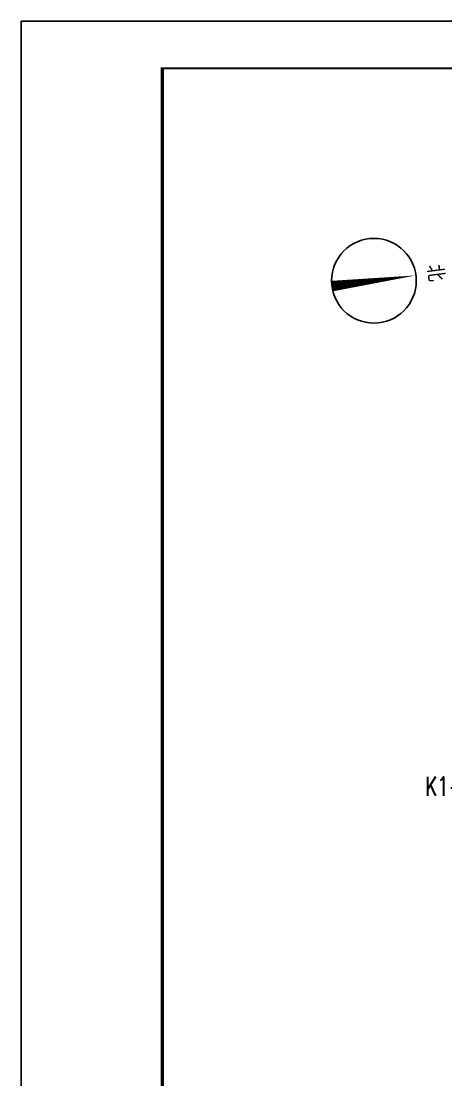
# Model space of a CAD drawing. Header units: millimetres. Extents: x 536322 to 537268, y -176210 to -175465.
# Drawn here: x 536848 to 536938.2, y -176045.8 to -175820.9 of the extents above; entities that cross this region are included whole.
import ezdxf

# ---------------------------------------------------------------- set-up
doc = ezdxf.new("R2010")
doc.units = ezdxf.units.MM
doc.header["$MEASUREMENT"] = 0
for name, color, linetype in [('0电气', 1, 'Continuous'), ('DIM_SYMB', 3, 'Continuous'), ('PUB_TEXT', 7, 'Continuous')]:
    doc.layers.add(name, color=color, linetype=linetype)
doc.styles.add('_TCH_DIM', font='SIMPLEX', dxfattribs={"width": 0.8, "height": 3.5, "bigfont": 'HZTXT'})
doc.styles.get("Standard").update_dxf_attribs({"font": 'simplex1.shx', "width": 0.8, "bigfont": 'HZTXT.shx'})

msp = doc.modelspace()

# ---------------------------------------------------------------- linework, layer by layer
msp.add_lwpolyline([(537268.0298945291, -176117.9172073198), (537268.0298945291, -175820.9172073198), (536848.0298945291, -175820.9172073198), (536848.0298945291, -176117.9172073198)], close=True)
at = {"const_width": 0.7000000000000001}
msp.add_lwpolyline([(537258.0298943298, -175830.9172070463), (536878.0298943298, -175830.9172073203), (536878.0298945291, -176107.9172073198), (537258.0298945291, -176107.917207046), (537258.0298943289, -175830.9172070465)], dxfattribs=at)
at = {"layer": 'DIM_SYMB', "color": 0}
msp.add_lwpolyline([(536914.0257940779, -175877.1979936707, 2.25, 0, 0), (536931.8813669428, -175874.922358008, 0, 0, 0)], format="xyseb", dxfattribs=at)
msp.add_circle((536922.9535805103, -175876.0601758393), 9, dxfattribs=at)

# ---------------------------------------------------------------- texts
at = {"layer": '0电气', "color": 3, "width": 0.7}
msp.add_attdef('K1+064.00', (536933.8544612387, -175985.454473763), '$3([MHAS])', height=4, dxfattribs=at)
at = {"layer": 'PUB_TEXT', "color": 0, "style": '_TCH_DIM'}
msp.add_text('北', height=3.617021276595745, rotation=277.263009172921, dxfattribs=at).set_placement((536934.0081439622, -175872.8090698661))

doc.saveas('drawing.dxf')
